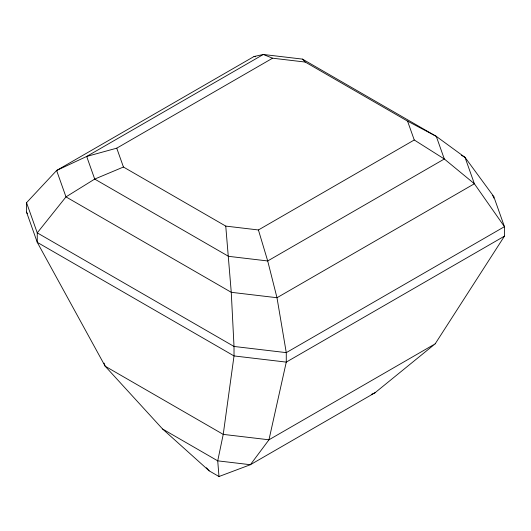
<?xml version="1.0" encoding="UTF-8"?>
<svg xmlns="http://www.w3.org/2000/svg" width="531" height="531" viewBox="0 0 531 531"><rect width="100%" height="100%" fill="white"/><g stroke="black" fill="none" stroke-linecap="round" stroke-linejoin="round"><path stroke-width="0.8" d="M435.188 343.822L504.45 236.149L504.45 226.677L493.744 196.503L465.017 157.355L436.29 136.367L302.491 59.114L263.296 54.481L254.01 56.525L56.618 170.491L26.55 202.683L26.55 212.154L37.256 242.328L105.178 366.224L162.632 429.041L209.154 470.838L218.991 476.519L250.386 464.711L375.059 392.734L435.188 343.822L268.965 439.794L250.386 464.711L217.723 460.848L162.632 429.041M461.439 155.291L465.017 157.355L474.382 183.759L276.99 297.725L231.264 292.315L65.983 196.888L56.618 170.491L86.679 156.446L116.747 148.169L272.582 58.198L305.245 62.061L407.562 121.128L436.29 136.367L444.321 158.995L474.382 183.759L504.45 226.677L286.275 352.637L234.018 346.458L37.256 232.857L26.55 202.683M116.747 148.169L123.438 167.026L225.755 226.1L258.418 229.963L414.253 139.985L444.321 158.995L267.704 260.96L228.509 256.327L94.71 179.08L86.679 156.446L263.296 54.481L272.582 58.198M504.45 236.149L286.275 362.109L234.018 355.929L37.256 242.328L37.256 232.857L65.983 196.888L94.71 179.08L123.438 167.026M371.308 394.453L375.059 392.734M254.01 56.525L255.643 56.717M492.31 195.673L493.744 196.503L493.744 198.083M302.491 59.114L305.245 62.061M206.44 467.745L209.154 470.838M26.55 212.154L27.34 213.608M407.562 121.128L414.253 139.985M104.076 363.118L105.178 366.224L223.232 434.385L268.965 439.794L286.275 362.109L286.275 352.637L276.99 297.725L267.704 260.96L258.418 229.963M225.755 226.1L231.264 292.315L234.018 346.458L234.018 355.929L223.232 434.385L217.723 460.848L218.991 476.519"/></g></svg>
